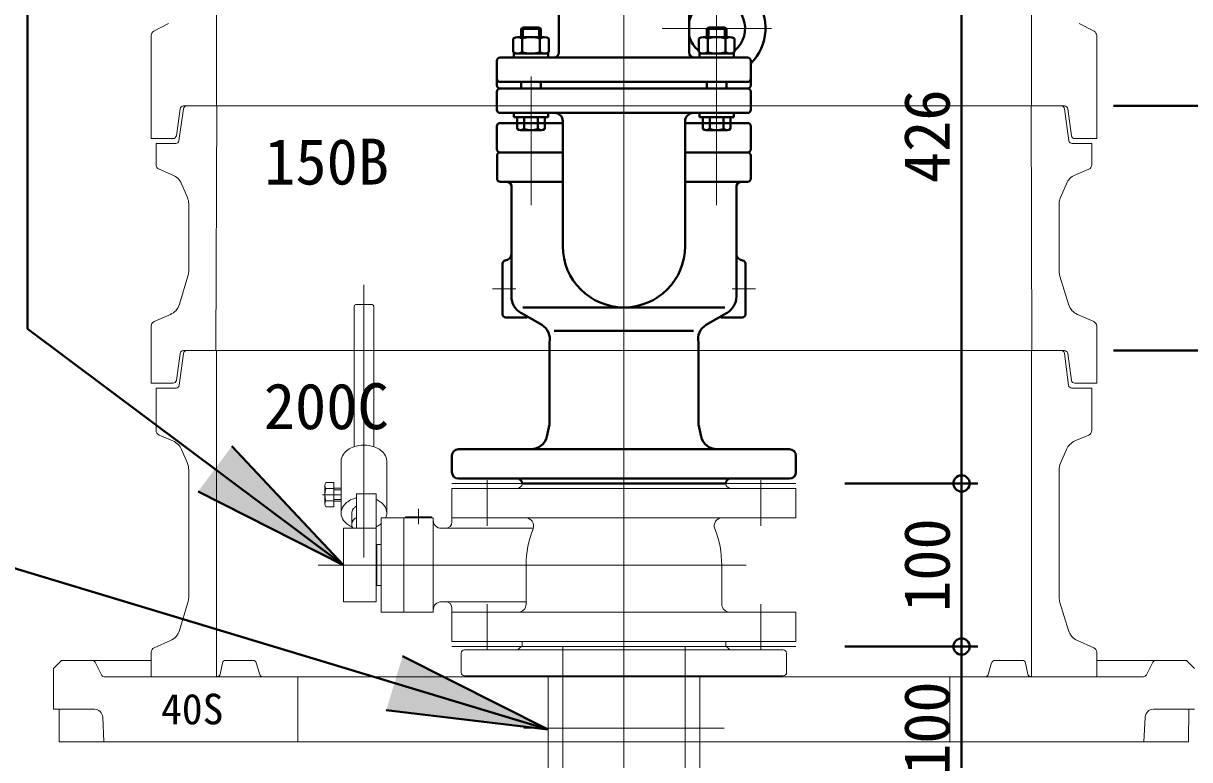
# Model space of a CAD drawing. Units: millimetres at full size, sheet at 1:20. Extents: x -5817 to 7940, y -3160 to 3160.
# Drawn here: x -3704 to -2988, y 245 to 697 of the extents above; entities that cross this region are included whole.
import ezdxf
from ezdxf.enums import TextEntityAlignment as Align

# ---------------------------------------------------------------- set-up
doc = ezdxf.new("R2010")
doc.units = ezdxf.units.MM
doc.header["$LTSCALE"] = 20
doc.header["$PDMODE"] = 32
doc.header["$PDSIZE"] = 10
for name, color, linetype, lineweight in [('0-7_TEMP01', 3, 'Continuous', 18), ('0-9_躯体', 7, 'Continuous', 9), ('0-A_細線', 7, 'Continuous', 9), ('0-B_消火栓', 2, 'Continuous', 40), ('0-E_寸法', 1, 'Continuous', 40), ('1-3_補修弁', 7, 'Continuous', 9)]:
    doc.layers.add(name, color=color, linetype=linetype, lineweight=lineweight)
doc.layers.add('0-F_注釈', color=1, linetype='Continuous')
doc.styles.add('ＭＳ ゴシック', font='')
doc.styles.get('ＭＳ ゴシック').set_extended_font_data('MS Gothic')

msp = doc.modelspace()

# ---------------------------------------------------------------- linework, layer by layer
at = {"layer": '0-7_TEMP01'}
for p, q in [((-3335.25, 871.11), (-3335.25, 601.11)), ((-3335.24, 414.61), (-3335.24, 840.61)), ((-3335.24, 414.61), (-3335.24, 840.61)), ((-3278.4, 727.78), (-3278.4, 585.28)), ((-3244.67, 693.65), (-3311.82, 693.65)), ((-3335.25, 671.11), (-3335.25, 451.11)), ((-3335.24, 671.11), (-3335.24, 321.11)), ((-3392.24, 664.11), (-3392.24, 585.28)), ((-3494.75, 369.16), (-3494.75, 536.35)), ((-3415.94, 533.91), (-3401.57, 533.91)), ((-3254.55, 533.91), (-3268.92, 533.91)), ((-3335.24, 521.11), (-3335.24, 271.11)), ((-3419.25, 388.61), (-3419.25, 416.61)), ((-3251.24, 416.61), (-3251.24, 388.61)), ((-3440.74, 414.61), (-3229.74, 414.61)), ((-3520.11, 407.74), (-3508.74, 407.74)), ((-3335.25, 381.11), (-3335.25, 281.11)), ((-3522.74, 364.61), (-3260.24, 364.61)), ((-3419.25, 312.61), (-3419.25, 340.61)), ((-3251.24, 340.61), (-3251.24, 312.61)), ((-3335.24, 331.11), (-3335.24, 231.11)), ((-3440.74, 314.61), (-3229.74, 314.61)), ((-3372.75, 214.61), (-3372.75, 314.61)), ((-3335.25, 214.61), (-3335.25, 314.61)), ((-3297.75, 214.61), (-3297.75, 314.61)), ((-3335.25, -50.39), (-3335.25, 306.01)), ((-3396.67, 264.61), (-3273.82, 264.61))]:
    msp.add_line(p, q, dxfattribs=at)
at = {"layer": '0-9_躯体'}
for p, q in [((-3585.25, 846.11), (-3585.25, 646.11)), ((-3085.25, 846.11), (-3085.25, 646.11)), ((-3614.59, 696.79), (-3623.66, 691.95)), ((-3055.9, 696.79), (-3046.84, 691.95)), ((-3625.25, 689.31), (-3625.25, 646.11)), ((-3045.25, 689.31), (-3045.25, 646.11)), ((-3625.25, 646.11), (-3625.25, 626.11)), ((-3607.49, 644.38), (-3609.81, 627.83)), ((-3605.49, 644.38), (-3608.24, 624.83)), ((-3605.51, 646.11), (-3335.25, 646.11)), ((-3585, 646.11), (-3585.5, 496.11)), ((-3064.99, 646.11), (-3335.25, 646.11)), ((-3085.5, 646.11), (-3085, 496.11)), ((-3065.01, 644.38), (-3062.26, 624.83)), ((-3063.01, 644.38), (-3060.68, 627.83)), ((-3045.25, 646.11), (-3045.25, 626.11)), ((-3625.25, 626.11), (-3611.8, 626.11)), ((-3622.25, 623.11), (-3622.25, 610.09)), ((-3622.25, 623.11), (-3610.22, 623.11)), ((-3048.25, 623.11), (-3060.28, 623.11)), ((-3045.25, 626.11), (-3058.7, 626.11)), ((-3048.25, 623.11), (-3048.25, 610.09)), ((-3620.43, 607.33), (-3611.93, 603.69)), ((-3050.07, 607.33), (-3058.57, 603.69)), ((-3606.67, 598.43), (-3603.05, 590)), ((-3063.82, 598.43), (-3067.44, 590)), ((-3602.25, 586.05), (-3602.25, 544.6)), ((-3068.25, 586.05), (-3068.25, 544.6)), ((-3602.68, 541.69), (-3607.91, 524.51)), ((-3067.82, 541.69), (-3062.59, 524.51)), ((-3623.45, 513.9), (-3613.47, 518.26)), ((-3047.05, 513.9), (-3057.03, 518.26)), ((-3625.25, 511.14), (-3625.25, 476.11)), ((-3607.49, 494.39), (-3609.81, 477.83)), ((-3608.02, 474.85), (-3605.47, 494.36)), ((-3605.51, 496.11), (-3335.25, 496.11)), ((-3585.24, 496.11), (-3585.24, 296.11)), ((-3064.99, 496.11), (-3335.25, 496.11)), ((-3085.24, 496.11), (-3085.24, 296.11)), ((-3062.47, 474.85), (-3065.02, 494.36)), ((-3063.01, 494.39), (-3060.68, 477.83)), ((-3625.25, 476.11), (-3611.8, 476.11)), ((-3622.24, 473.11), (-3610, 473.11)), ((-3622.24, 473.11), (-3622.24, 447.09)), ((-3048.24, 473.11), (-3060.48, 473.11)), ((-3048.24, 473.11), (-3048.24, 447.09)), ((-3620.43, 444.33), (-3611.92, 440.69)), ((-3050.06, 444.33), (-3058.56, 440.69)), ((-3606.67, 435.43), (-3603.05, 427)), ((-3063.82, 435.43), (-3067.43, 427)), ((-3602.24, 423.06), (-3602.24, 344.59)), ((-3068.24, 423.06), (-3068.24, 344.59)), ((-3607.9, 324.52), (-3602.67, 341.69)), ((-3062.59, 324.52), (-3067.81, 341.69)), ((-3623.45, 313.89), (-3613.46, 318.27)), ((-3047.04, 313.89), (-3057.02, 318.27)), ((-3625.24, 311.14), (-3625.24, 296.11)), ((-3045.24, 311.14), (-3045.24, 296.11)), ((-3685.24, 301.11), (-3680.24, 306.11)), ((-3685.24, 301.11), (-3685.24, 276.11)), ((-3680.24, 306.11), (-3660.24, 306.11)), ((-3660.24, 306.11), (-3625.24, 306.11)), ((-3655.8, 297.21), (-3659.69, 305.01)), ((-3582.92, 297.71), (-3581.57, 304.5)), ((-3579.6, 306.11), (-3562.73, 306.11)), ((-3558.67, 297.54), (-3560.82, 304.69)), ((-3111.82, 297.54), (-3109.67, 304.69)), ((-3090.88, 306.11), (-3107.75, 306.11)), ((-3087.57, 297.71), (-3088.92, 304.5)), ((-3010.24, 306.11), (-3045.24, 306.11)), ((-3014.69, 297.21), (-3010.8, 305.01)), ((-3654.01, 296.11), (-3584.88, 296.11)), ((-3625.24, 296.11), (-3335.24, 296.11)), ((-3556.75, 296.11), (-3335.24, 296.11)), ((-3535.24, 296.11), (-3535.24, 256.11)), ((-3045.24, 296.11), (-3335.24, 296.11)), ((-3113.73, 296.11), (-3335.24, 296.11)), ((-3135.24, 296.11), (-3135.24, 256.11)), ((-3016.48, 296.11), (-3085.6, 296.11)), ((-3685.24, 276.11), (-3660, 276.11)), ((-3681.8, 276.11), (-3681.65, 256.11)), ((-2985.24, 276.11), (-3010.48, 276.11)), ((-2988.68, 276.11), (-2988.83, 256.11)), ((-3655.01, 271.36), (-3654.24, 256.11)), ((-3015.48, 271.36), (-3016.24, 256.11)), ((-3681.65, 256.11), (-3335.24, 256.11)), ((-2988.83, 256.11), (-3335.24, 256.11))]:
    msp.add_line(p, q, dxfattribs=at)
for points in [[(-3045.25, 511.14), (-3045.25, 476.11), (-3058.7, 476.11)], [(-2985.24, 301.11), (-2990.24, 306.11), (-3010.24, 306.11)]]:
    msp.add_lwpolyline(points, dxfattribs=at)
for centre, radius, start, end in [((-3622.25, 689.31), 3, 118.073, 180), ((-3048.25, 689.31), 3, 0, 61.927), ((-3605.51, 644.11), 2, 90, 172.001), ((-3603.51, 644.11), 2, 90, 172.001), ((-3066.99, 644.11), 2, 7.999, 90), ((-3064.99, 644.11), 2, 7.999, 90), ((-3611.8, 628.11), 2, 270, 352.001), ((-3610.22, 625.11), 2, 270, 352.001), ((-3060.28, 625.11), 2, 187.999, 270), ((-3058.7, 628.11), 2, 187.999, 270), ((-3619.25, 610.09), 3, 180, 246.801), ((-3051.25, 610.09), 3, 293.199, 0), ((-3615.86, 594.5), 10, 23.199, 66.801), ((-3054.63, 594.5), 10, 113.199, 156.801), ((-3612.25, 586.05), 10, 0, 23.199), ((-3058.25, 586.05), 10, 156.801, 180), ((-3612.25, 544.6), 10, 343.072, 0), ((-3058.25, 544.6), 10, 180, 196.928), ((-3617.48, 527.43), 10, 293.629, 343.072), ((-3053.02, 527.43), 10, 196.928, 246.371), ((-3622.25, 511.14), 3, 113.629, 180), ((-3048.25, 511.14), 3, 0, 66.371), ((-3605.51, 494.11), 2, 90, 172.001), ((-3603.49, 494.11), 2, 90, 172.569), ((-3067, 494.11), 2, 7.431, 90), ((-3064.99, 494.11), 2, 7.999, 90), ((-3611.8, 478.11), 2, 270, 352.001), ((-3610, 475.11), 2, 270, 352.569), ((-3060.48, 475.11), 2, 187.431, 270), ((-3058.7, 478.11), 2, 187.999, 270), ((-3619.24, 447.09), 3, 180, 246.801), ((-3051.24, 447.09), 3, 293.199, 0), ((-3615.85, 431.49), 10, 23.199, 66.801), ((-3054.62, 431.49), 10, 113.199, 156.801), ((-3612.24, 423.06), 10, 0, 23.199), ((-3058.24, 423.06), 10, 156.801, 180), ((-3612.24, 344.59), 10, 343.072, 0), ((-3058.24, 344.59), 10, 180, 196.928), ((-3617.47, 327.43), 10, 293.629, 343.072), ((-3053.01, 327.43), 10, 196.928, 246.371), ((-3622.24, 311.14), 3, 113.629, 180), ((-3048.24, 311.14), 3, 0, 66.371), ((-3661.48, 304.11), 2, 26.565, 90), ((-3579.6, 304.11), 2, 90, 168.691), ((-3562.73, 304.11), 2, 16.7, 90), ((-3107.75, 304.11), 2, 90, 163.3), ((-3090.88, 304.11), 2, 11.309, 90), ((-3009.01, 304.11), 2, 90, 153.435), ((-3654.01, 298.11), 2, 206.565, 270), ((-3584.88, 298.11), 2, 270, 348.691), ((-3556.75, 298.11), 2, 196.7, 270), ((-3113.73, 298.11), 2, 270, 343.3), ((-3085.6, 298.11), 2, 191.309, 270), ((-3016.48, 298.11), 2, 270, 333.435), ((-3660, 271.11), 5, 2.862, 90), ((-3010.48, 271.11), 5, 90, 177.138)]:
    msp.add_arc(centre, radius, start, end, dxfattribs=at)
at = {"layer": '0-A_細線'}
for p, q in [((-3435.03, 310.61), (-3435.03, 298.61)), ((-3433.03, 312.61), (-3237.47, 312.61)), ((-3398.25, 314.61), (-3400.25, 312.61)), ((-3398.24, 314.61), (-3272.25, 314.61)), ((-3272.25, 314.61), (-3270.25, 312.61)), ((-3235.48, 310.61), (-3235.48, 298.61)), ((-3433.03, 296.61), (-3237.47, 296.61)), ((-3381.75, 232.61), (-3381.75, 296.61)), ((-3288.75, 232.61), (-3288.75, 296.61))]:
    msp.add_line(p, q, dxfattribs=at)
for centre, start, end in [((-3433.03, 310.61), 90, 179.998), ((-3237.47, 310.61), 0.002, 90), ((-3433.03, 298.61), 179.998, 270), ((-3237.47, 298.61), 270, 0.002)]:
    msp.add_arc(centre, 2, start, end, dxfattribs=at)
at = {"layer": '0-B_消火栓'}
for p, q in [((-3375.24, 678.83), (-3375.24, 736.02)), ((-3295.24, 678.83), (-3295.24, 736.02)), ((-3398.24, 693.33), (-3397.24, 694.33)), ((-3387.24, 694.33), (-3397.24, 694.33)), ((-3397.24, 694.33), (-3397.24, 688.33)), ((-3386.24, 693.33), (-3387.24, 694.33)), ((-3387.24, 694.33), (-3387.24, 688.33)), ((-3284.4, 693.33), (-3283.4, 694.33)), ((-3273.4, 694.33), (-3283.4, 694.33)), ((-3283.4, 694.33), (-3283.4, 688.33)), ((-3272.4, 693.33), (-3273.4, 694.33)), ((-3273.4, 694.33), (-3273.4, 688.33)), ((-3403.19, 687.53), (-3403.19, 679.13)), ((-3384.03, 688.33), (-3400.45, 688.33)), ((-3386.24, 693.33), (-3398.24, 693.33)), ((-3398.24, 693.33), (-3398.24, 688.33)), ((-3397.72, 687.53), (-3397.72, 679.13)), ((-3386.76, 687.53), (-3386.76, 679.13)), ((-3386.24, 693.33), (-3386.24, 688.33)), ((-3381.29, 687.53), (-3381.29, 679.13)), ((-3289.35, 687.53), (-3289.35, 679.13)), ((-3270.19, 688.33), (-3286.61, 688.33)), ((-3272.4, 693.33), (-3284.4, 693.33)), ((-3284.4, 693.33), (-3284.4, 688.33)), ((-3283.88, 687.53), (-3283.88, 679.13)), ((-3272.93, 687.53), (-3272.93, 679.13)), ((-3272.4, 693.33), (-3272.4, 688.33)), ((-3267.45, 687.53), (-3267.45, 679.13)), ((-3413.24, 658.83), (-3413.24, 673.83)), ((-3259.4, 675.83), (-3411.24, 675.83)), ((-3402.74, 678.33), (-3402.74, 675.83)), ((-3381.74, 678.33), (-3402.74, 678.33)), ((-3381.74, 678.33), (-3381.74, 675.83)), ((-3288.9, 678.33), (-3288.9, 675.83)), ((-3267.9, 678.33), (-3288.9, 678.33)), ((-3267.9, 678.33), (-3267.9, 675.83)), ((-3257.4, 658.83), (-3257.4, 673.83)), ((-3259.4, 660.83), (-3411.24, 660.83)), ((-3398.24, 656.83), (-3398.24, 660.83)), ((-3386.24, 656.83), (-3386.24, 660.83)), ((-3284.4, 656.83), (-3284.4, 660.83)), ((-3272.4, 656.83), (-3272.4, 660.83)), ((-3413.24, 643.83), (-3413.24, 654.83)), ((-3411.24, 656.83), (-3259.4, 656.83)), ((-3257.4, 643.83), (-3257.4, 654.83)), ((-3259.4, 641.83), (-3411.24, 641.83)), ((-3402.74, 641.83), (-3402.74, 639.33)), ((-3381.74, 639.33), (-3402.74, 639.33)), ((-3400.74, 639.33), (-3400.74, 632.13)), ((-3396.49, 639.33), (-3396.49, 632.13)), ((-3387.99, 639.33), (-3387.99, 632.13)), ((-3383.74, 639.33), (-3383.74, 632.13)), ((-3381.74, 641.83), (-3381.74, 639.33)), ((-3372.74, 559.92), (-3372.74, 636.83)), ((-3297.74, 560.1), (-3297.74, 636.83)), ((-3288.9, 641.83), (-3288.9, 639.33)), ((-3267.9, 639.33), (-3288.9, 639.33)), ((-3286.9, 639.33), (-3286.9, 632.13)), ((-3282.65, 639.33), (-3282.65, 632.13)), ((-3274.15, 639.33), (-3274.15, 632.13)), ((-3269.9, 639.33), (-3269.9, 632.13)), ((-3267.9, 641.83), (-3267.9, 639.33)), ((-3413.24, 619.66), (-3413.24, 633.65)), ((-3372.74, 635.65), (-3411.24, 635.65)), ((-3385.87, 631.33), (-3398.62, 631.33)), ((-3297.74, 635.65), (-3259.4, 635.65)), ((-3272.02, 631.33), (-3284.77, 631.33)), ((-3257.4, 633.65), (-3257.4, 619.66)), ((-3413.09, 601.65), (-3413.09, 615.65)), ((-3372.74, 617.65), (-3411.24, 617.65)), ((-3259.4, 617.65), (-3297.74, 617.65)), ((-3257.4, 601.65), (-3257.4, 615.65)), ((-3411.09, 599.65), (-3372.74, 599.65)), ((-3404.24, 529.24), (-3404.24, 596.65)), ((-3259.4, 599.65), (-3297.74, 599.65)), ((-3266.24, 529.24), (-3266.24, 596.65)), ((-3262.24, 551.42), (-3262.74, 551.42)), ((-3409.74, 518.41), (-3409.74, 549.42)), ((-3260.74, 518.41), (-3260.74, 549.42)), ((-3335.24, 522.6), (-3397.18, 522.6)), ((-3335.24, 522.6), (-3273.3, 522.6)), ((-3407.74, 516.41), (-3394.61, 516.41)), ((-3396.31, 518.02), (-3398.51, 519.28)), ((-3385.7, 511.89), (-3396.31, 518.02)), ((-3284.78, 511.89), (-3274.18, 518.02)), ((-3262.74, 516.41), (-3275.88, 516.41)), ((-3274.18, 518.02), (-3271.97, 519.28)), ((-3377.95, 508.24), (-3335.24, 508.24)), ((-3292.53, 508.24), (-3335.24, 508.24)), ((-3380.93, 501.1), (-3380.93, 450.8)), ((-3289.56, 501.1), (-3289.56, 450.8)), ((-3382.52, 443.48), (-3380.93, 450.8)), ((-3287.96, 443.48), (-3289.56, 450.8)), ((-3440.74, 421.61), (-3440.74, 431.82)), ((-3233.74, 435.61), (-3436.76, 435.61)), ((-3229.74, 421.61), (-3229.74, 431.61)), ((-3233.74, 417.61), (-3436.75, 417.61)), ((-3272.74, 414.61), (-3397.74, 414.61))]:
    msp.add_line(p, q, dxfattribs=at)
for centre, radius, start, end in [((-3278.4, 693.65), 30, 314.427, 124.152), ((-3278.4, 693.65), 17.5, 308.734, 164.233), ((-3400.45, 683.25), 5.08, 57.419, 122.581), ((-3392.24, 669.19), 19.14, 73.374, 106.626), ((-3384.03, 683.25), 5.08, 57.419, 122.581), ((-3278.4, 693.65), 17.5, 195.767, 231.265), ((-3286.61, 683.25), 5.08, 57.419, 122.581), ((-3278.4, 669.19), 19.14, 73.374, 106.626), ((-3270.19, 683.25), 5.08, 57.419, 122.581), ((-3411.24, 673.83), 2, 90, 180), ((-3400.45, 683.41), 5.08, 237.419, 302.581), ((-3392.24, 697.46), 19.14, 253.374, 286.626), ((-3384.03, 683.41), 5.08, 237.419, 302.581), ((-3378.24, 678.83), 3, 270, 0), ((-3292.24, 678.83), 3, 180, 270), ((-3286.61, 683.41), 5.08, 237.419, 302.581), ((-3278.4, 697.46), 19.14, 253.374, 286.626), ((-3270.19, 683.41), 5.08, 237.419, 302.581), ((-3259.4, 673.83), 2, 0, 90), ((-3411.24, 662.83), 2, 180, 270), ((-3411.24, 658.83), 2, 180, 270), ((-3259.4, 662.83), 2, 270, 0), ((-3259.4, 658.83), 2, 270, 0), ((-3411.24, 654.83), 2, 90, 180), ((-3259.4, 654.83), 2, 0, 90), ((-3411.24, 643.83), 2, 180, 270), ((-3377.74, 636.83), 5, 0, 90), ((-3292.74, 636.83), 5, 90, 180), ((-3259.4, 643.83), 2, 270, 0), ((-3411.24, 633.65), 2, 90, 180), ((-3398.62, 634.55), 3.22, 228.74, 311.26), ((-3392.24, 643.02), 11.69, 248.679, 291.321), ((-3385.87, 634.55), 3.22, 228.74, 311.26), ((-3284.77, 634.55), 3.22, 228.74, 311.26), ((-3278.4, 643.02), 11.69, 248.679, 291.321), ((-3272.02, 634.55), 3.22, 228.74, 311.26), ((-3259.4, 633.65), 2, 0, 90), ((-3411.24, 619.66), 2, 180, 270), ((-3411.09, 615.65), 2, 90, 180), ((-3259.4, 619.66), 2, 270, 0), ((-3259.4, 615.65), 2, 0, 90), ((-3411.09, 601.65), 2, 180, 270), ((-3259.4, 601.65), 2, 270, 0), ((-3407.24, 596.65), 3, 0, 90), ((-3263.24, 596.65), 3, 90, 180), ((-3335.24, 560.1), 37.5, 180, 0), ((-3407.74, 549.42), 2, 90, 180), ((-3408.24, 555.41), 4, 270, 0), ((-3262.24, 555.41), 4, 180, 270), ((-3262.74, 549.42), 2, 0, 90), ((-3392.74, 529.24), 11.5, 180, 240), ((-3277.74, 529.24), 11.5, 300, 0), ((-3407.74, 518.41), 2, 180, 270), ((-3262.74, 518.41), 2, 270, 0), ((-3390.7, 503.23), 10, 347.697, 60), ((-3279.78, 503.23), 10, 120, 192.303), ((-3392.3, 445.61), 10, 270, 347.697), ((-3278.19, 445.61), 10, 192.303, 270), ((-3436.75, 431.61), 4, 90, 180), ((-3233.74, 431.61), 4, 0, 90), ((-3436.74, 421.61), 4, 180, 270), ((-3400.74, 414.61), 3, 0, 90), ((-3269.75, 414.61), 3, 90, 180), ((-3233.74, 421.61), 4, 270, 0)]:
    msp.add_arc(centre, radius, start, end, dxfattribs=at)
at = {"layer": '0-E_寸法'}
for p, q in [((-3701.13, 509.52), (-3701.13, 989.47)), ((-3128.16, 840.61), (-3128.16, 414.61)), ((-3034.98, 646.11), (-2815.4, 646.11)), ((-3034.98, 646.11), (-2815.4, 646.11)), ((-3507.25, 364.61), (-3701.13, 509.52)), ((-3034.98, 496.11), (-2815.4, 496.11)), ((-3034.98, 496.11), (-2815.4, 496.11)), ((-3507.25, 364.61), (-3575.73, 437.47)), ((-3507.25, 364.61), (-3596.52, 409.65)), ((-3199.75, 414.61), (-3118.16, 414.61)), ((-3199.75, 414.61), (-3118.16, 414.61)), ((-3128.16, 414.61), (-3128.16, 314.61)), ((-3381.75, 263.66), (-3823.04, 397.07)), ((-3381.75, 263.66), (-3470.99, 308.78)), ((-3199.75, 314.61), (-3118.16, 314.61)), ((-3199.75, 314.61), (-3118.16, 314.61)), ((-3128.16, 314.61), (-3128.16, 214.61)), ((-3381.75, 263.66), (-3481.04, 275.54))]:
    msp.add_line(p, q, dxfattribs=at)
for p in [(-3128.16, 414.61), (-3128.16, 314.61)]:
    msp.add_point(p, dxfattribs=at)
for points in [[(-3596.52, 409.65), (-3575.73, 437.47), (-3507.25, 364.61)], [(-3481.04, 275.54), (-3470.99, 308.78), (-3381.75, 263.66)]]:
    msp.add_solid(points, dxfattribs=at)
at = {"layer": '1-3_補修弁'}
for p, q in [((-3500.74, 523.27), (-3500.74, 437.19)), ((-3489.74, 524.27), (-3499.75, 524.27)), ((-3488.74, 523.27), (-3488.74, 437.19)), ((-3508.74, 396.43), (-3508.74, 428.25)), ((-3480.75, 396.43), (-3480.75, 428.25)), ((-3518.15, 415.25), (-3513.24, 415.25)), ((-3513.24, 415.25), (-3513.24, 400.24)), ((-3518.75, 413.36), (-3518.75, 402.13)), ((-3518.16, 411.5), (-3513.24, 411.5)), ((-3508.74, 411.74), (-3513.24, 411.74)), ((-3513.24, 410.74), (-3508.74, 410.74)), ((-3487.25, 408.27), (-3499.24, 408.27)), ((-3499.24, 387.11), (-3499.24, 408.27)), ((-3487.25, 408.27), (-3487.25, 342.11)), ((-3440.74, 411.61), (-3229.74, 411.61)), ((-3440.74, 391.11), (-3440.74, 411.61)), ((-3397.74, 414.61), (-3272.74, 414.61)), ((-3229.74, 411.61), (-3229.74, 393.61)), ((-3518.16, 403.99), (-3513.24, 403.99)), ((-3513.24, 404.74), (-3508.74, 404.74)), ((-3513.24, 403.74), (-3508.74, 403.74)), ((-3513.24, 400.24), (-3518.15, 400.24)), ((-3502.24, 396.43), (-3502.24, 389.5)), ((-3484.24, 364.61), (-3484.24, 393.61)), ((-3452.24, 393.61), (-3484.24, 393.61)), ((-3470.24, 393.61), (-3470.24, 335.61)), ((-3469.25, 394.11), (-3469.25, 393.61)), ((-3453.24, 394.11), (-3469.25, 394.11)), ((-3461.24, 399.11), (-3461.24, 389.61)), ((-3453.24, 393.61), (-3453.24, 394.11)), ((-3452.24, 393.61), (-3452.24, 364.61)), ((-3335.24, 393.61), (-3440.74, 393.61)), ((-3335.24, 393.61), (-3229.74, 393.61)), ((-3507.25, 387.11), (-3507.25, 342.11)), ((-3487.25, 387.11), (-3507.25, 387.11)), ((-3447.25, 387.11), (-3390.88, 387.11)), ((-3486.74, 377.11), (-3484.24, 377.11)), ((-3484.24, 335.61), (-3484.24, 364.61)), ((-3452.24, 364.61), (-3452.24, 335.61)), ((-3395.24, 340.61), (-3395.24, 364.61)), ((-3275.25, 340.61), (-3275.25, 364.61)), ((-3486.74, 352.11), (-3487.25, 352.61)), ((-3486.74, 352.11), (-3484.24, 352.11)), ((-3507.25, 342.11), (-3487.25, 342.11)), ((-3447.25, 342.11), (-3395.24, 342.11)), ((-3440.74, 338.11), (-3440.74, 317.61)), ((-3452.24, 335.61), (-3484.24, 335.61)), ((-3440.74, 335.61), (-3229.74, 335.61)), ((-3229.74, 335.61), (-3229.74, 317.61)), ((-3229.74, 317.61), (-3440.74, 317.61)), ((-3397.74, 314.61), (-3397.74, 317.61)), ((-3272.74, 317.61), (-3272.74, 314.61)), ((-3272.74, 314.61), (-3397.74, 314.61)), ((-3272.74, 314.61), (-3397.74, 314.61))]:
    msp.add_line(p, q, dxfattribs=at)
msp.add_lwpolyline([(-3487.25, 376.61), (-3486.74, 377.11), (-3486.74, 352.11)], dxfattribs=at)
for centre, radius, start, end in [((-3499.75, 523.27), 1, 90, 180), ((-3489.74, 523.27), 1, 0, 90), ((-3496.11, 423), 14.93, 109.14369, 124.86798), ((-3494.81, 419.25), 18.91, 89.81124, 109.14224), ((-3494.68, 419.25), 18.91, 70.85776, 90.18876), ((-3493.38, 423), 14.93, 55.13203, 70.85632), ((-3501.1, 428.15), 7.64, 143.77014, 179.30664), ((-3498.43, 426.3), 10.9, 124.748, 144.15636), ((-3491.06, 426.3), 10.9, 35.84362, 55.25199), ((-3488.39, 428.15), 7.64, 0.69337, 36.22988), ((-3515.45, 413.36), 3.29, 144.992, 214.565), ((-3506.32, 407.74), 12.42, 162.412, 197.588), ((-3400.74, 414.61), 3, 270, 0), ((-3269.75, 414.61), 3, 180, 270), ((-3515.45, 402.13), 3.29, 145.435, 215.008), ((-3501.1, 396.33), 7.64, 143.77013, 179.30664), ((-3498.43, 394.47), 10.9, 124.74801, 144.15638), ((-3496.11, 391.18), 14.93, 109.14369, 124.86798), ((-3497.33, 396.06), 9.94, 101.14176, 111.74811), ((-3496.81, 395.8), 5.45, 116.55794, 126.4811), ((-3490.97, 395.42), 10.08, 52.6097, 68.33399), ((-3491.06, 394.47), 10.9, 35.84361, 55.25198), ((-3488.39, 396.33), 7.64, 0.69337, 36.22988), ((-3501.1, 396.52), 7.64, 180.69336, 216.22986), ((-3498.15, 396.38), 4.09, 143.77013, 179.30664), ((-3496.72, 395.38), 5.84, 124.74801, 144.15638), ((-3496.81, 388.88), 5.45, 116.55794, 126.4811), ((-3488, 396.45), 7.25, 336.93242, 359.82312), ((-3395.65, 388.61), 5, 338.332, 90), ((-3274.84, 388.61), 5, 90, 201.668), ((-3498.43, 398.38), 10.9, 215.84364, 235.252), ((-3497.81, 398.61), 11.45, 233.33203, 249.05632), ((-3498.15, 389.46), 4.09, 143.77013, 179.30664), ((-3498.15, 389.56), 4.09, 180.69335, 216.22986), ((-3496.72, 388.46), 5.84, 124.74801, 144.15638), ((-3501.36, 387.18), 0.095, 205.7506, 225.15897), ((-3493.05, 401.12), 14.29, 293.98821, 305.06814), ((-3485.87, 391.41), 2.23, 297.27062, 316.67898), ((-3447.25, 392.11), 5, 180, 270), ((-3444.75, 391.11), 4, 270, 0), ((-3335.24, 364.61), 60, 158.332, 180), ((-3335.24, 364.61), 60, 0, 21.668), ((-3447.25, 337.11), 5, 90, 180), ((-3444.75, 338.11), 4, 0, 90), ((-3400.25, 340.61), 5, 270, 0), ((-3270.24, 340.61), 5, 180, 270)]:
    msp.add_arc(centre, radius, start, end, dxfattribs=at)

# ---------------------------------------------------------------- texts
at = {"layer": '0-E_寸法', "style": 'ＭＳ ゴシック'}
for s, p in [('426', (-3126.95, 598.81)), ('100', (-3126.95, 335.81)), ('100', (-3126.95, 235.81))]:
    msp.add_text(s, height=28.15, rotation=90, dxfattribs=at).set_placement(p, align=Align.BOTTOM_LEFT)
at = {"layer": '0-F_注釈', "style": 'ＭＳ ゴシック'}
for s, height, p in [('150B', 28.15, (-3555.94, 589.48)), ('200C', 28.15, (-3556.18, 439.48)), ('40S', 18.77, (-3619.23, 261.28))]:
    msp.add_text(s, height=height, dxfattribs=at).set_placement(p, align=Align.BOTTOM_LEFT)

doc.saveas('drawing.dxf')
